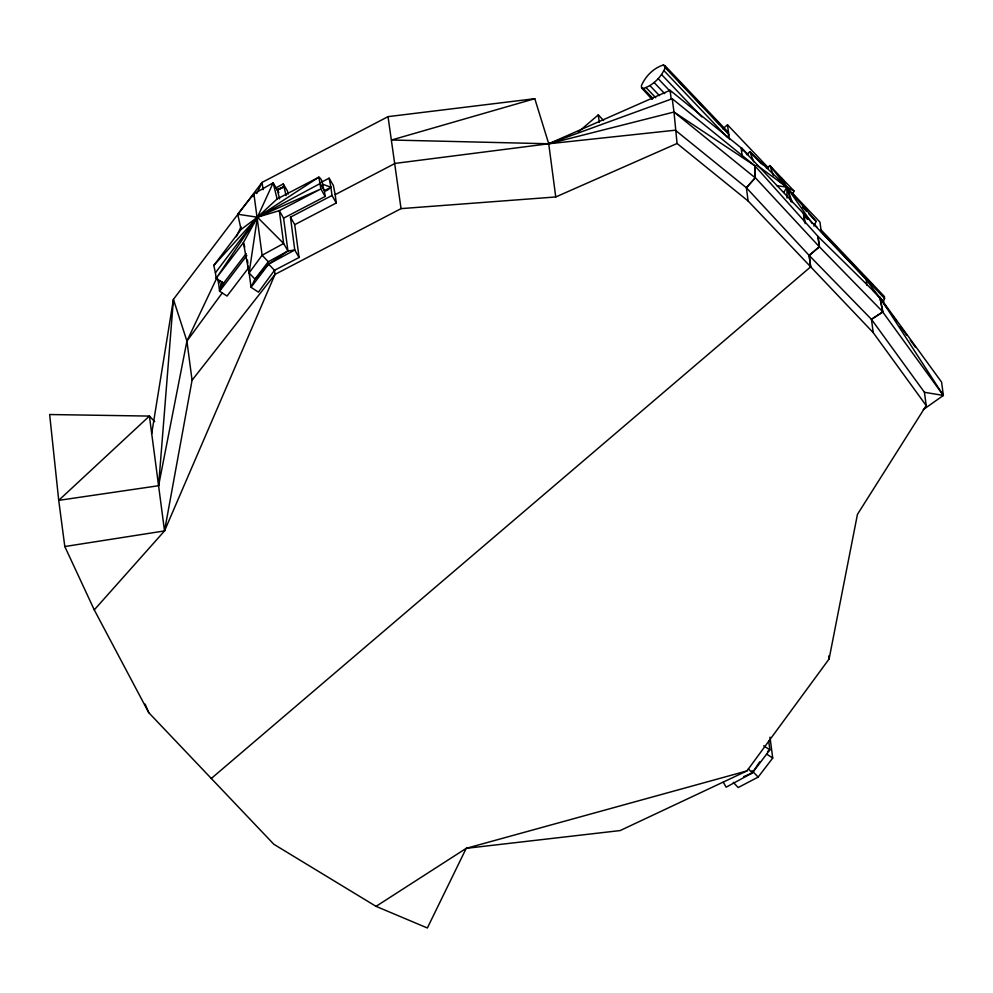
<?xml version="1.0" encoding="UTF-8"?>
<svg xmlns="http://www.w3.org/2000/svg" width="993" height="993" viewBox="0 0 993 993"><rect width="100%" height="100%" fill="white"/><g stroke="black" fill="none" stroke-linecap="round" stroke-linejoin="round"><path stroke-width="1.49" d="M94.273 609.888L64.806 546.535L58.724 500.36L158.582 485.726L173.427 299.352L262.04 182.414L388.04 116.64L534.793 98.692L548.732 143.762L555.745 196.962L401.035 208.629L275.024 274.391L192.071 380.22L164.528 530.92L94.273 609.888L148.764 712.676L273.845 844.273L376.037 906.348L427.362 927.983L466.226 848.332L746.959 770.916L829.093 658.98L857.443 514.386L926.196 405.603L924.446 392.297L871.457 319.336L809.121 255.412L746.376 187.739L675.314 130.195L548.732 143.762L395.09 163.398L335.187 194.653L336.292 202.982L294.735 224.666L299.054 257.497L274.478 270.319L258.465 292.153L251.043 287.325L248.25 266.124M151.706 433.531L173.427 299.352L186.92 341.096L192.071 380.22M158.582 485.726L186.92 341.096L217.231 277.059M252.942 196.639L253.898 193.858L273.162 182.824L278.872 192.592M792.526 194.814L793.966 190.954L769.873 165.608L766.472 168.5M651.929 98.605L641.639 87.794L643.315 88.451C653.084 85.423 661.338 77.02 665.223 67.661L664.962 65.675L663.299 65.017C653.531 68.045 645.264 76.436 641.379 85.808L641.639 87.794L651.967 98.903M820.988 229.817L884.54 296.684L883.621 301.76L873.033 290.614M64.806 546.535L164.528 530.92L275.024 274.391L274.478 270.319M236.346 236.694L240.951 226.95M256.765 193.548L262.04 182.414L263.133 189.713M813.937 226.069L816.134 221.439L786.853 187.168L769.873 165.608L773.46 175.649M246.115 253.649L223.562 283.204L219.602 291.222L227.037 296.051L248.647 267.738M783.787 192.481L786.866 187.18L781.913 178.281M723.276 782.174L726.131 787.176L752.284 773.013L759.608 761.879M246.847 255.524L219.602 291.222L218.572 283.241L220.272 280.92M186.92 341.096L222.333 292.836M223.562 283.204L216.139 278.375L215.419 272.79L257.41 217.231L277.097 198.972L318.902 177.164C325.853 181.148 319.796 198.103 330.917 187.255L329.105 178.181L320.987 182.414M215.419 272.79L213.793 265.429L241.088 229.445L257.41 217.231L318.902 177.164L320.863 188.968L325.158 196.477L283.601 218.15L287.933 250.981L268.619 264.163L254.965 279.12L251.043 287.325L268.619 264.163L294.772 250L290.44 217.169L331.997 195.484L330.917 187.255L323.147 184.425M743.732 776.588L752.284 773.013L769.873 749.852L768.694 740.89M733.318 782.385L738.196 787.523L758.143 777.109L772.728 758.056L769.972 737.166M241.088 229.445L237.737 214.227L253.898 193.858L262.127 255.238L268.309 261.742L268.619 264.163L274.651 270.493M926.196 405.603L873.219 332.63L748.126 201.02L746.376 187.739L755.276 177.66L754.804 165.744L672.236 98.741L548.732 143.762L391.565 140.013L534.793 98.692M213.793 265.429L257.41 217.231L273.162 182.824L277.097 198.972M746.376 187.739L755.313 177.896L754.804 165.744L673.986 112.035L548.732 143.762L670.064 90.301L741.126 147.858L866.194 279.443L879.661 297.987M578.286 131.97L598.283 114.903L603.595 120.501M722.867 128.78L727.497 124.82L768.483 167.941M746.488 154.635L749.876 151.73L786.866 187.18L812.187 223.549M754.804 165.744L817.884 236.297L819.312 246.723L809.121 255.412L810.685 266.844L211.298 778.475M923.254 409.65L943.35 395.437L941.6 382.144L879.885 297.341L818.095 236.52L819.399 246.823L809.221 255.511L810.648 266.807M767.577 751.54L769.873 749.852L763.679 745.83M873.219 332.63L871.457 319.336L882.715 311.939L879.885 297.341L943.35 395.437L924.446 392.297M871.457 319.336L882.914 311.939L879.885 297.341M376.037 906.348L466.226 848.332L620.129 830.57L746.959 770.916M299.054 257.497L294.772 250L287.933 250.981L268.309 261.742L254.965 279.12L249.106 272.951L243.372 242.664L257.41 217.231L320.168 183.506L324.413 190.768L325.158 196.477M275.272 188.236L283.266 183.904L287.511 191.177L288.231 194.107M283.936 186.696L277.481 190.197L283.936 186.696L277.097 189.526M324.388 190.656L330.917 187.255M555.745 196.962L677.065 143.488L748.126 201.02M548.732 143.762L556.254 142.148M776.737 185.629L786.866 187.18L793.966 190.954M237.737 214.227L257.41 217.231L279.318 210.653L320.863 188.968L257.41 217.231L216.139 278.375L243.372 242.664L244.774 247.046M766.534 754.035L772.728 758.056M756.629 164.999L786.866 187.18L788.343 189.725M778.661 180.751L786.866 187.18L792.352 202.498M672.236 98.741L673.986 112.035L755.313 177.896M819.399 246.823L882.914 311.939M641.639 87.794L652.339 98.866M792.65 193.374L819.97 222.109L821.248 231.803L884.8 298.67M767.937 168.438L761.73 161.909L762.761 164.776M791.731 193.474L794.834 196.738M761.408 163.857L749.876 151.73L753.662 161.797M802.518 207.115L806.713 211.521M808.798 213.731L816.134 221.439M664.962 65.675L728.514 132.541M663.299 65.017L667.532 69.473M679.187 81.736L685.542 88.427M695.075 98.456L702.485 106.251M712.018 116.28L719.428 124.075M826.722 236.967L829.9 240.306M834.145 244.762L838.377 249.231M850.033 261.482L856.388 268.172M865.921 278.201L873.331 285.996M747.952 154.585L741.647 147.945L742.702 150.737M813.937 223.996L817.09 227.323M665.223 67.661L728.775 134.527L727.596 137.605L664.044 70.739M805.497 217.194L807.607 219.416M661.574 74.549L701.828 116.901M658.111 78.621L670.821 91.989M654.052 82.456L664.652 93.603M649.918 85.609L659.451 95.638M646.182 87.682L655.715 97.711M643.315 88.451L652.848 98.481M751.962 770.605L758.143 777.109M748.374 768.905L752.284 773.013M154.722 421.665L149.409 416.079L49.65 414.528L58.724 500.36L149.409 416.079L164.528 530.92M755.276 177.66L819.312 246.723M881.461 300.457L887.742 309.121M892.235 315.302L896.729 321.484M900.316 326.424L906.609 335.088M910.196 340.028L915.583 347.451M882.715 311.939L943.35 395.437M329.105 178.181L333.363 185.455L335.187 194.653M331.997 195.484L336.292 202.982M290.44 217.169L294.735 224.666M283.601 218.15L279.318 210.653L283.638 243.484L287.933 250.981M145.139 704.124L148.764 712.676M790.912 201.765L786.853 187.168L787.027 198.029M283.266 183.904L286.108 195.596M277.419 190.097L279.567 198.898M217.604 278.859L218.572 283.241M388.04 116.64L401.035 208.629M803.374 213.358L804.516 221.737M866.194 279.443L866.976 285.351M828.696 655.963L829.093 658.98M741.126 147.858L742.292 156.72M727.497 124.82L729.371 139.02M670.064 90.301L671.231 99.163M677.065 143.488L673.986 112.035M598.283 114.903L599.263 122.412M247.443 260.067L247.84 263.095M803.945 213.967L805.174 223.611M257.41 217.231L249.106 272.951L262.127 255.238L283.638 243.484L257.41 217.231M221.849 281.578L219.602 291.222L221.849 281.578"/></g></svg>
